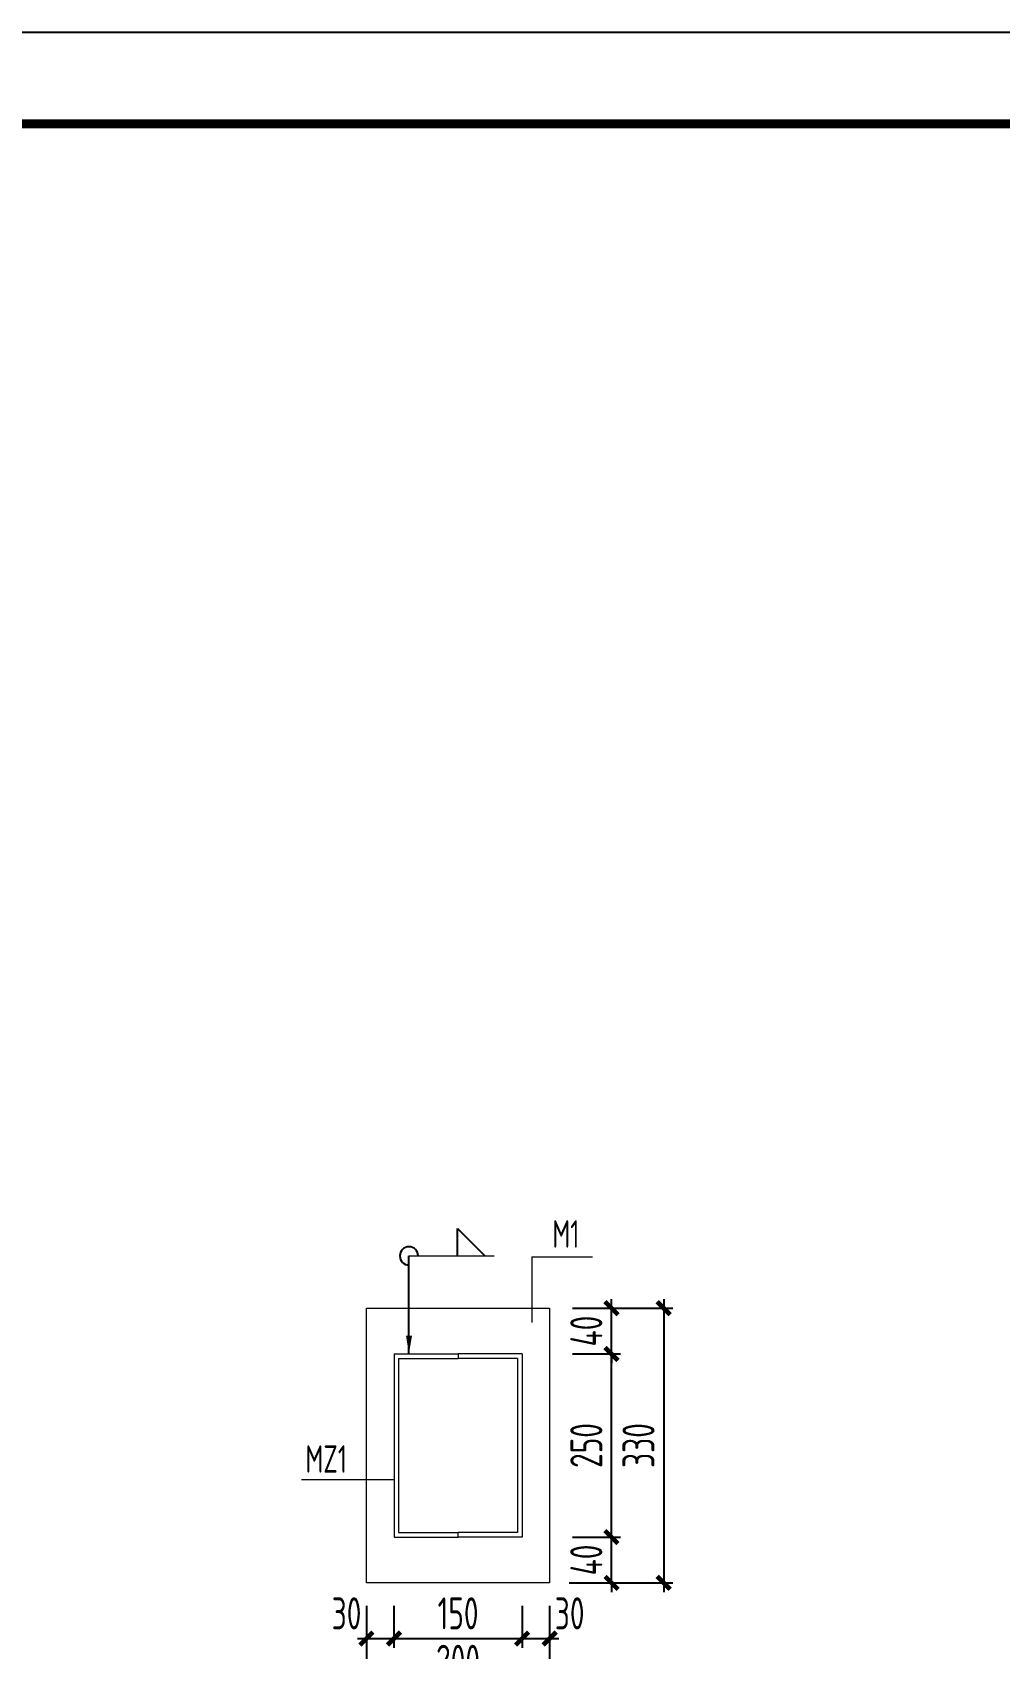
# Model space of a CAD drawing. Extents: x -3102990 to -851544, y -5293060 to -2540151.
# Drawn here: x -1591746 to -1581180, y -2648554 to -2630902 of the extents above; entities that cross this region are included whole.
import ezdxf

# ---------------------------------------------------------------- set-up
doc = ezdxf.new("R2010")
doc.units = 0
doc.header["$LTSCALE"] = 1000
doc.header["$PDMODE"] = 1
doc.layers.get('0').update_dxf_attribs({"linetype": 'CONTINUOUS'})
doc.layers.get('Defpoints').update_dxf_attribs({"linetype": 'CONTINUOUS'})
for name, color, linetype in [('COLU', 7, 'CONTINUOUS'), ('DIM', 3, 'CONTINUOUS'), ('PUB_TITLE', 4, 'CONTINUOUS'), ('TEXT', 7, 'CONTINUOUS'), ('WELD', 7, 'CONTINUOUS')]:
    doc.layers.add(name, color=color, linetype=linetype)
doc.layers.add('yichutu', color=7, linetype='CONTINUOUS', true_color=0xffffff, plot=False)
doc.styles.add('TSSD_Dimension', font='tssdeng.shx', dxfattribs={"width": 0.7, "bigfont": 'Hztxt.shx'})
doc.styles.add('TSSD_Rein', font='Tssdeng.shx', dxfattribs={"width": 0.75, "bigfont": 'hztxt.shx'})
doc.dimstyles.new('TSSD_10_100', dxfattribs={"dimtxt": 350, "dimasz": 100, "dimexe": 100, "dimexo": 250, "dimgap": 100, "dimtad": 1, "dimdec": 0, "dimlfac": 0.1, "dimzin": 0, "dimdsep": 46, "dimtxsty": 'TSSD_Dimension', "dimblk": 'ARCHTICK', "dimcen": 0, "dimdle": 100, "dimclrt": 7, "dimadec": 0, "dimazin": 0, "dimtfac": 1, "dimtdec": 0, "dimtix": 1, "dimtmove": 2, "dimatfit": 3, "dimldrblk": 'ARCHTICK', "dimfxl": 1, "dimtolj": 1, "dimtzin": 0, "dimarcsym": 0})
doc.dimstyles.new('TSSD_LEADER_STYLE_200.0', dxfattribs={"dimtxt": 700, "dimasz": 200, "dimexe": 200, "dimexo": 500, "dimgap": 0.09, "dimtad": 0, "dimtih": 1, "dimtoh": 1, "dimdec": 4, "dimzin": 0, "dimdsep": 46, "dimtxsty": 'Standard', "dimcen": 0.09, "dimdle": 200, "dimclrt": 7, "dimadec": 0, "dimazin": 0, "dimtfac": 1, "dimtdec": 4, "dimtofl": 0, "dimtmove": 0, "dimatfit": 3, "dimfxl": 1, "dimtolj": 1, "dimtzin": 0, "dimarcsym": 0})

# ---------------------------------------------------------------- blocks, each defined once
blk = doc.blocks.new('A$C408F2F59')
at = {"layer": 'COLU', "lineweight": 5}
for p, q in [((-289, 55), (411, 55)), ((-289, 55), (-289, -1945)), ((-239, 5), (411, 5)), ((-239, 5), (-239, -1895)), ((411, 55), (411, 5)), ((-239, -1895), (411, -1895)), ((411, -1945), (411, -1895)), ((-289, -1945), (411, -1945))]:
    blk.add_line(p, q, dxfattribs=at)
blk = doc.blocks.new('_ArchTick')
at = {"color": 0, "const_width": 0.5}
blk.add_lwpolyline([(-0.71, -0.71), (0.71, 0.71)], dxfattribs=at)
blk = doc.blocks.new('*D2781')
at = {"layer": 'Defpoints', "color": 0}
for p in [(-1586096, -2647335), (-1585420, -2647335), (-1586134, -2647835)]:
    blk.add_point(p, dxfattribs=at)
at = {"layer": 'DIM', "color": 0, "lineweight": -2}
for p, q in [((-1585420, -2647335), (-1585420, -2647235)), ((-1585846, -2647335), (-1585320, -2647335)), ((-1585420, -2647835), (-1585420, -2647335)), ((-1585884, -2647835), (-1585320, -2647835)), ((-1585420, -2647835), (-1585420, -2647935))]:
    blk.add_line(p, q, dxfattribs=at)
at = {"layer": 'DIM', "color": 0, "lineweight": -2, "xscale": 100, "yscale": 100, "zscale": 100}
for p, rotation in [((-1585420, -2647335), 270), ((-1585420, -2647835), 90)]:
    blk.add_blockref('_ArchTick', p, dxfattribs=dict(at, rotation=rotation))
at = {"layer": 'DIM', "color": 7, "lineweight": 5, "insert": (-1585695, -2647585), "char_height": 350, "attachment_point": 5, "rotation": 90, "style": 'TSSD_Dimension'}
blk.add_mtext('\\A1;40', dxfattribs=at)
blk = doc.blocks.new('*D2782')
at = {"layer": 'Defpoints', "color": 0}
for p in [(-1586096, -2645335), (-1585420, -2645335), (-1586096, -2647335)]:
    blk.add_point(p, dxfattribs=at)
at = {"layer": 'DIM', "color": 0, "lineweight": -2}
for p, q in [((-1585846, -2645335), (-1585320, -2645335)), ((-1585420, -2647435), (-1585420, -2645235)), ((-1585846, -2647335), (-1585320, -2647335))]:
    blk.add_line(p, q, dxfattribs=at)
at = {"layer": 'DIM', "color": 0, "lineweight": -2, "xscale": 100, "yscale": 100, "zscale": 100}
for p, rotation in [((-1585420, -2645335), 90), ((-1585420, -2647335), 270)]:
    blk.add_blockref('_ArchTick', p, dxfattribs=dict(at, rotation=rotation))
at = {"layer": 'DIM', "color": 7, "lineweight": 5, "insert": (-1585695, -2646335), "char_height": 350, "attachment_point": 5, "rotation": 90, "style": 'TSSD_Dimension'}
blk.add_mtext('\\A1;250', dxfattribs=at)
blk = doc.blocks.new('*D2783')
at = {"layer": 'Defpoints', "color": 0}
for p in [(-1586096, -2644835), (-1585420, -2644835), (-1586096, -2645335)]:
    blk.add_point(p, dxfattribs=at)
at = {"layer": 'DIM', "color": 0, "lineweight": -2}
for p, q in [((-1585846, -2644835), (-1585320, -2644835)), ((-1585420, -2644835), (-1585420, -2644735)), ((-1585420, -2645335), (-1585420, -2644835)), ((-1585846, -2645335), (-1585320, -2645335)), ((-1585420, -2645335), (-1585420, -2645435))]:
    blk.add_line(p, q, dxfattribs=at)
at = {"layer": 'DIM', "color": 0, "lineweight": -2, "xscale": 100, "yscale": 100, "zscale": 100}
for p, rotation in [((-1585420, -2644835), 270), ((-1585420, -2645335), 90)]:
    blk.add_blockref('_ArchTick', p, dxfattribs=dict(at, rotation=rotation))
at = {"layer": 'DIM', "color": 7, "lineweight": 5, "insert": (-1585695, -2645085), "char_height": 350, "attachment_point": 5, "rotation": 90, "style": 'TSSD_Dimension'}
blk.add_mtext('\\A1;40', dxfattribs=at)
blk = doc.blocks.new('*D2784')
at = {"layer": 'Defpoints', "color": 0}
for p in [(-1586096, -2644835), (-1586096, -2647835), (-1584850, -2647835)]:
    blk.add_point(p, dxfattribs=at)
at = {"layer": 'DIM', "color": 0, "lineweight": -2}
for p, q in [((-1585846, -2644835), (-1584750, -2644835)), ((-1584850, -2644735), (-1584850, -2647935)), ((-1585846, -2647835), (-1584750, -2647835))]:
    blk.add_line(p, q, dxfattribs=at)
at = {"layer": 'DIM', "color": 0, "lineweight": -2, "xscale": 100, "yscale": 100, "zscale": 100}
for p, rotation in [((-1584850, -2644835), 90), ((-1584850, -2647835), 270)]:
    blk.add_blockref('_ArchTick', p, dxfattribs=dict(at, rotation=rotation))
at = {"layer": 'DIM', "color": 7, "lineweight": 5, "insert": (-1585125, -2646335), "char_height": 350, "attachment_point": 5, "rotation": 90, "style": 'TSSD_Dimension'}
blk.add_mtext('\\A1;330', dxfattribs=at)
blk = doc.blocks.new('*D2785')
at = {"layer": 'Defpoints', "color": 0}
for p in [(-1588096, -2647848), (-1587796, -2647835), (-1587796, -2648443)]:
    blk.add_point(p, dxfattribs=at)
at = {"layer": 'DIM', "color": 0, "lineweight": -2}
for p, q in [((-1588096, -2648098), (-1588096, -2648543)), ((-1587796, -2648085), (-1587796, -2648543)), ((-1588196, -2648443), (-1587696, -2648443))]:
    blk.add_line(p, q, dxfattribs=at)
at = {"layer": 'DIM', "color": 0, "lineweight": -2, "xscale": 100, "yscale": 100, "zscale": 100, "rotation": 180}
blk.add_blockref('_ArchTick', (-1588096, -2648443), dxfattribs=at)
at = {"layer": 'DIM', "color": 0, "lineweight": -2, "xscale": 100, "yscale": 100, "zscale": 100}
blk.add_blockref('_ArchTick', (-1587796, -2648443), dxfattribs=at)
at = {"layer": 'DIM', "color": 7, "lineweight": 5, "insert": (-1588314, -2648168), "char_height": 350, "attachment_point": 5, "style": 'TSSD_Dimension'}
blk.add_mtext('\\A1;30', dxfattribs=at)
blk = doc.blocks.new('*D2786')
at = {"layer": 'Defpoints', "color": 0}
for p in [(-1587796, -2647835), (-1586396, -2647835), (-1586396, -2648443)]:
    blk.add_point(p, dxfattribs=at)
at = {"layer": 'DIM', "color": 0, "lineweight": -2}
for p, q in [((-1587796, -2648085), (-1587796, -2648543)), ((-1586396, -2648085), (-1586396, -2648543)), ((-1587896, -2648443), (-1586296, -2648443))]:
    blk.add_line(p, q, dxfattribs=at)
at = {"layer": 'DIM', "color": 0, "lineweight": -2, "xscale": 100, "yscale": 100, "zscale": 100, "rotation": 180}
blk.add_blockref('_ArchTick', (-1587796, -2648443), dxfattribs=at)
at = {"layer": 'DIM', "color": 0, "lineweight": -2, "xscale": 100, "yscale": 100, "zscale": 100}
blk.add_blockref('_ArchTick', (-1586396, -2648443), dxfattribs=at)
at = {"layer": 'DIM', "color": 7, "lineweight": 5, "insert": (-1587096, -2648168), "char_height": 350, "attachment_point": 5, "style": 'TSSD_Dimension'}
blk.add_mtext('\\A1;150', dxfattribs=at)
blk = doc.blocks.new('*D2787')
at = {"layer": 'Defpoints', "color": 0}
for p in [(-1586396, -2647835), (-1586096, -2647835), (-1586096, -2648443)]:
    blk.add_point(p, dxfattribs=at)
at = {"layer": 'DIM', "color": 0, "lineweight": -2}
for p, q in [((-1586396, -2648085), (-1586396, -2648543)), ((-1586096, -2648085), (-1586096, -2648543)), ((-1586496, -2648443), (-1585996, -2648443))]:
    blk.add_line(p, q, dxfattribs=at)
at = {"layer": 'DIM', "color": 0, "lineweight": -2, "xscale": 100, "yscale": 100, "zscale": 100, "rotation": 180}
blk.add_blockref('_ArchTick', (-1586396, -2648443), dxfattribs=at)
at = {"layer": 'DIM', "color": 0, "lineweight": -2, "xscale": 100, "yscale": 100, "zscale": 100}
blk.add_blockref('_ArchTick', (-1586096, -2648443), dxfattribs=at)
at = {"layer": 'DIM', "color": 7, "lineweight": 5, "insert": (-1585877, -2648168), "char_height": 350, "attachment_point": 5, "style": 'TSSD_Dimension'}
blk.add_mtext('\\A1;30', dxfattribs=at)
blk = doc.blocks.new('*D2788')
at = {"layer": 'Defpoints', "color": 0}
for p in [(-1588096, -2647835), (-1586096, -2647835), (-1586096, -2648961)]:
    blk.add_point(p, dxfattribs=at)
at = {"layer": 'DIM', "color": 0, "lineweight": -2}
for p, q in [((-1588096, -2648085), (-1588096, -2649061)), ((-1586096, -2648085), (-1586096, -2649061)), ((-1588196, -2648961), (-1585996, -2648961))]:
    blk.add_line(p, q, dxfattribs=at)
at = {"layer": 'DIM', "color": 0, "lineweight": -2, "xscale": 100, "yscale": 100, "zscale": 100, "rotation": 180}
blk.add_blockref('_ArchTick', (-1588096, -2648961), dxfattribs=at)
at = {"layer": 'DIM', "color": 0, "lineweight": -2, "xscale": 100, "yscale": 100, "zscale": 100}
blk.add_blockref('_ArchTick', (-1586096, -2648961), dxfattribs=at)
at = {"layer": 'DIM', "color": 7, "lineweight": 5, "insert": (-1587096, -2648686), "char_height": 350, "attachment_point": 5, "style": 'TSSD_Dimension'}
blk.add_mtext('\\A1;200', dxfattribs=at)
blk = doc.blocks.new('_WELD004')
at = {"color": 0, "linetype": 'ByBlock'}
for p, q in [((0, 1), (1, 0)), ((0, 0), (0, 1))]:
    blk.add_line(p, q, dxfattribs=at)
blk = doc.blocks.new('A$C16496DF1')
at = {"layer": 'PUB_TITLE'}
blk.add_lwpolyline([(0, 0), (0, 42000), (104100, 42000), (104100, 0)], close=True, dxfattribs=at)
at = {"layer": 'PUB_TITLE', "const_width": 100}
blk.add_lwpolyline([(103100, 1000), (103100, 41000), (713, 41000), (713, 1000), (103100, 1000)], dxfattribs=at)
blk = doc.blocks.new('yct-1041-420-104100-42000-100-2006.0')
at = {"layer": 'yichutu', "color": 7, "true_color": 0xffffff}
blk.add_lwpolyline([(0, 0), (0, 42000), (104100, 42000), (104100, 0)], close=True, dxfattribs=at)

msp = doc.modelspace()

# ---------------------------------------------------------------- hatches: boundary and pattern name
at = {"layer": 'COLU', "lineweight": 5}
h = msp.add_hatch(dxfattribs=at)
h.set_pattern_fill('STONE_DATUM', color=4, scale=30, style=0)
h.set_pattern_definition([(45, (-1878799.88, -2190393.04), (-42.426407, 42.426407), [])])
edge = h.paths.add_edge_path()
edge.add_line((-1587795.55, -2645335.31), (-1587095.55, -2645335.31))
edge = h.paths.add_edge_path()
edge.add_line((-1587745.55, -2645385.31), (-1587095.55, -2645385.31))
edge = h.paths.add_edge_path()
edge.add_line((-1587795.55, -2647335.31), (-1587095.55, -2647335.31))
edge = h.paths.add_edge_path()
edge.add_line((-1587745.55, -2647285.31), (-1587095.55, -2647285.31))
edge = h.paths.add_edge_path()
edge.add_line((-1587095.55, -2647335.31), (-1587095.55, -2647285.31))
edge = h.paths.add_edge_path()
edge.add_line((-1587095.55, -2645335.31), (-1587095.55, -2645385.31))
edge = h.paths.add_edge_path()
edge.add_line((-1587795.55, -2645335.31), (-1587795.55, -2647335.31))
edge = h.paths.add_edge_path()
edge.add_line((-1587745.55, -2645385.31), (-1587745.55, -2647285.31))
edge = h.paths.add_edge_path()
edge.add_line((-1586395.55, -2645335.31), (-1587095.55, -2645335.31))
edge = h.paths.add_edge_path()
edge.add_line((-1586445.55, -2645385.31), (-1587095.55, -2645385.31))
edge = h.paths.add_edge_path()
edge.add_line((-1586395.55, -2647335.31), (-1587095.55, -2647335.31))
edge = h.paths.add_edge_path()
edge.add_line((-1586445.55, -2647285.31), (-1587095.55, -2647285.31))
edge = h.paths.add_edge_path()
edge.add_line((-1587095.55, -2647335.31), (-1587095.55, -2647285.31))
edge = h.paths.add_edge_path()
edge.add_line((-1587095.55, -2645335.31), (-1587095.55, -2645385.31))
edge = h.paths.add_edge_path()
edge.add_line((-1586395.55, -2645335.31), (-1586395.55, -2647335.31))
edge = h.paths.add_edge_path()
edge.add_line((-1586445.55, -2645385.31), (-1586445.55, -2647285.31))

# ---------------------------------------------------------------- linework, layer by layer
at = {"layer": 'COLU', "linetype": 'ByBlock', "lineweight": 5}
for p, q in [((-1586290.1, -2644275.41), (-1585627.92, -2644275.41)), ((-1586290.1, -2644275.41), (-1586290.1, -2644991.52)), ((-1588806.96, -2646705.99), (-1587795.55, -2646705.99))]:
    msp.add_line(p, q, dxfattribs=at)
at = {"layer": 'COLU', "color": 4, "lineweight": 5}
msp.add_lwpolyline([(-1588095.55, -2644835.31), (-1586095.55, -2644835.31), (-1586095.55, -2647835.31), (-1588095.55, -2647835.31)], close=True, dxfattribs=at)
at = {"layer": 'WELD', "lineweight": 5}
msp.add_line((-1587631.96, -2644264.43), (-1586703.27, -2644264.43), dxfattribs=at)
at = {"layer": 'WELD'}
msp.add_arc((-1587631.96, -2644264.43), 100, 0, 270, dxfattribs=at)

# ---------------------------------------------------------------- block references
at = {"ltscale": 1.5}
msp.add_blockref('A$C16496DF1', (-1678431.92, -2672902.4), dxfattribs=at)
at = {"layer": 'COLU', "lineweight": 5}
msp.add_blockref('A$C408F2F59', (-1587506.23, -2645390.46), dxfattribs=at)
at = {"layer": 'COLU', "lineweight": 5, "xscale": -1}
msp.add_blockref('A$C408F2F59', (-1586684.87, -2645390.46), dxfattribs=at)
at = {"layer": 'WELD', "xscale": 300, "yscale": 300, "zscale": 300}
msp.add_blockref('_WELD004', (-1587103.27, -2644264.43), dxfattribs=at)
at = {"layer": 'yichutu'}
msp.add_blockref('yct-1041-420-104100-42000-100-2006.0', (-1678431.92, -2672902.4), dxfattribs=at)

# ---------------------------------------------------------------- texts
at = {"layer": 'TEXT', "lineweight": 5, "style": 'TSSD_Rein', "width": 0.7}
for s, p in [('M1', (-1586066.36, -2644174.62)), ('MZ1', (-1588762.91, -2646632.4))]:
    msp.add_text(s, height=300, dxfattribs=at).set_placement(p)

# ---------------------------------------------------------------- dimensions: what is measured, and where the dimension line sits
at = {"layer": 'DIM', "lineweight": 5}
for base, p1, p2, text, picture, middle in [((-1585420.07, -2644835.31), (-1586095.55, -2645335.31), (-1586095.55, -2644835.31), '40', '*D2783', (-1585695.07, -2645085.31)), ((-1584849.63, -2647835.31), (-1586095.55, -2644835.31), (-1586095.55, -2647835.31), '330', '*D2784', (-1585124.63, -2646335.31)), ((-1585420.07, -2645335.31), (-1586095.55, -2647335.31), (-1586095.55, -2645335.31), '250', '*D2782', (-1585695.07, -2646335.31)), ((-1585420.07, -2647335.31), (-1586133.79, -2647835.31), (-1586095.55, -2647335.31), '40', '*D2781', (-1585695.07, -2647585.31))]:
    dim = msp.add_linear_dim(base=base, p1=p1, p2=p2, angle=90, text=text, dimstyle='TSSD_10_100', dxfattribs=at)
    dim.commit()
    dim.dimension.update_dxf_attribs({"geometry": picture, "text_midpoint": middle})
for base, p1, p2, picture, middle in [((-1587795.55, -2648443.5), (-1588095.55, -2647848.38), (-1587795.55, -2647835.31), '*D2785', (-1588313.85, -2648168.5)), ((-1586095.55, -2648443.5), (-1586395.55, -2647835.31), (-1586095.55, -2647835.31), '*D2787', (-1585877.25, -2648168.5))]:
    dim = msp.add_linear_dim(base=base, p1=p1, p2=p2, text='30', dimstyle='TSSD_10_100', dxfattribs=at)
    dim.commit()
    dim.dimension.update_dxf_attribs({"geometry": picture, "text_midpoint": middle, "dimtype": 160})
dim = msp.add_linear_dim(base=(-1586095.55, -2648960.54), p1=(-1588095.55, -2647835.31), p2=(-1586095.55, -2647835.31), dimstyle='TSSD_10_100', dxfattribs=at)
dim.commit()
dim.dimension.update_dxf_attribs({"geometry": '*D2788', "text_midpoint": (-1587095.55, -2648685.54)})
dim = msp.add_linear_dim(base=(-1586395.55, -2648443.5), p1=(-1587795.55, -2647835.31), p2=(-1586395.55, -2647835.31), text='150', dimstyle='TSSD_10_100', dxfattribs=at)
dim.commit()
dim.dimension.update_dxf_attribs({"geometry": '*D2786', "text_midpoint": (-1587095.55, -2648168.5)})

# ---------------------------------------------------------------- leaders
at = {"layer": 'WELD', "lineweight": 5}
msp.add_leader([(-1587631.96, -2645335.31), (-1587631.96, -2644264.43)], dimstyle='TSSD_LEADER_STYLE_200.0', dxfattribs=at)

doc.saveas('drawing.dxf')
